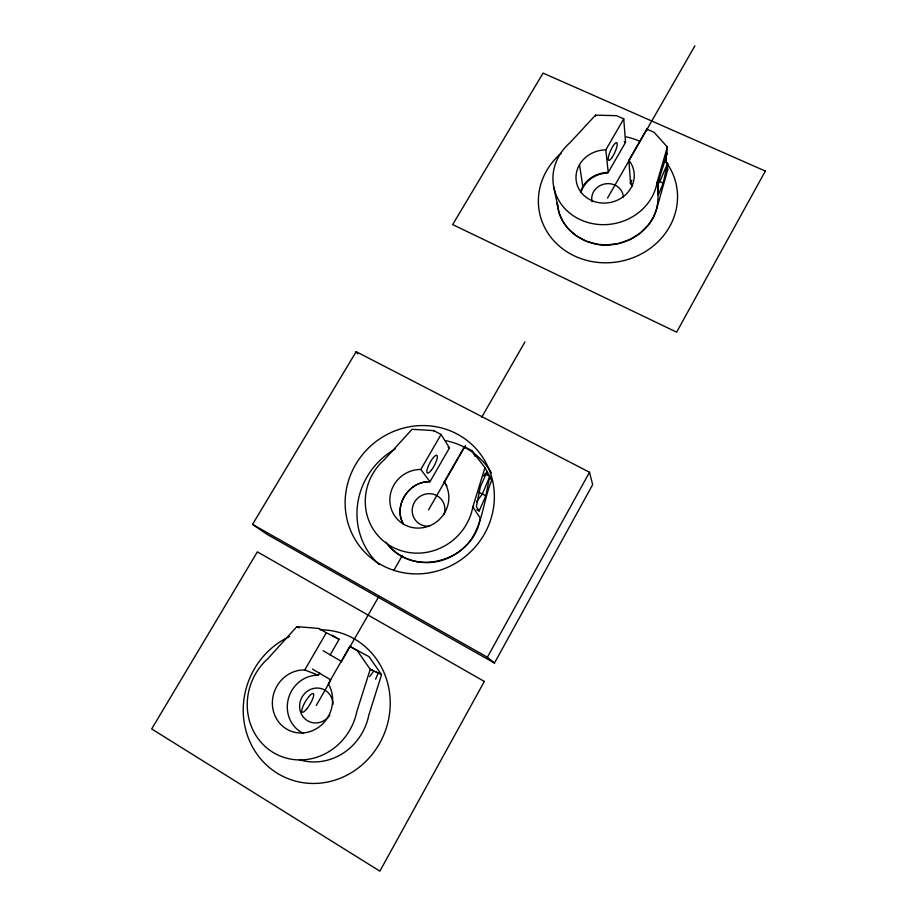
<?xml version="1.0" encoding="UTF-8"?>
<svg xmlns="http://www.w3.org/2000/svg" width="917" height="917" viewBox="0 0 917 917"><rect width="100%" height="100%" fill="white"/><g stroke="black" fill="none" stroke-linecap="round" stroke-linejoin="round"><path stroke-width="1.38" d="M476.851 509.737L479.155 510.975L485.815 495.833L489.77 476.37L485.07 473.883M667.37 147.064L657.111 182.196A52.556 47.65 -11 0 1 580.679 219.851A52.556 47.65 -11 0 1 569.927 142.754L595.534 115.129L616.511 115.68L623.755 118.878L605.816 149.872A29.229 26.501 -11 0 0 576.518 182.483A29.229 26.501 -11 0 0 616.602 200.536A29.229 26.501 -11 0 0 628.867 160.269L646.772 129.079L654.108 132.323L667.37 147.064C667.014 163.18 655.609 178.15 658.349 194.989L663.197 183.056L667.599 163.409L663.851 160.647M658.131 183.583L659.816 181.52L667.599 163.409L667.691 169.828L656.572 209.236L653.397 217.157L648.663 224.585L640.261 233.101L630.231 239.429L618.952 243.464L606.699 244.977L597.494 244.312L586.066 241.16L576.048 235.715L567.531 227.989L562.637 220.997L559.255 213.374L553.696 186.77M484.955 467.681L472.84 506.975A55.238 52.934 -41 0 1 392.212 546.922A55.238 52.934 -41 0 1 384.441 459.566L412.088 429.294L433.73 430.6L441.077 434.463L420.823 469.458A30.032 28.782 -40.9 0 0 390.206 504.568A30.032 28.782 -40.9 0 0 429.809 525.728A30.032 28.782 -40.9 0 0 444.206 481.952L464.426 446.717L471.865 450.625L484.955 467.681L491.844 480.095C482.514 501.416 482.984 528.49 465.676 545.947C458.317 553.513 448.768 558.923 438.464 561.273C419.241 565.892 397.565 558.407 386 542.199M330.097 655.013L339.118 639.355L326.303 632.741L304.753 669.972A31.843 29.802 -66.4 0 0 272.624 707.133A31.843 29.802 -66.4 0 0 312.502 730.677A31.843 29.802 -66.4 0 0 328.286 683.864L349.813 646.37L369.07 656.71L381.564 674.66L368.806 715.157A56.384 52.911 -67.3 0 1 299.435 759.769M349.813 646.37L357.298 650.715L370.227 669.318L356.885 711.351A58.562 54.825 -66.4 0 1 273.61 752.742A58.562 54.825 -66.4 0 1 267.89 658.624L296.867 626.62L318.898 628.454L326.303 632.741M375.626 679.222L378.159 673.055L375.787 671.68M489.77 476.37L482.388 494.011L476.462 501.737M494.458 663.048L487.397 657.214L589.516 472.266L356.174 351.681L252.53 524.398L267.615 534.668L494.458 663.048L592.68 484.646L589.516 472.266M631.836 180.236L630.174 183.136A27.602 25.149 -10.7 0 1 632.363 186.506M316.285 705.437L330.498 680.689M341.147 662.12L378.813 596.52M393.725 570.523L402.254 555.668M428.526 509.909L465.389 445.685M481.7 417.269L524.948 341.926M607.513 198.095L694.903 45.85M302.988 733.199A30.662 28.771 -67.3 0 1 288.385 698.708A30.662 28.771 -67.3 0 1 318.44 675.244L319.735 672.998M441.077 434.463L449.456 447.92L429.958 481.734C409.349 480.783 393.106 505.129 403.033 523.55M623.755 118.878L625.554 142.364L607.891 172.992A27.602 25.149 -10.7 0 0 580.965 192.627M369.62 676.608L373.815 671.003L371.408 669.605M483.695 476.038L487.122 471.602L480.359 486.767L476.347 506.665L479.155 510.975M664.756 157.048L667.461 153.804L666.235 152.635M304.753 669.972L318.44 675.244M624.236 141.768L625.554 142.364M659.816 181.52L663.197 183.056M370.227 669.318L381.564 674.66M296.867 626.62L299.378 627.858M448.115 447.221L449.456 447.92M478.88 492.142L485.815 495.833M252.53 524.398L487.397 657.214M331.977 635.217L339.118 639.355M323.082 650.692L341.33 661.352M312.456 669.078L330.716 679.841M387.914 544.652C414.576 578.799 474.479 559.932 480.21 518.059L472.84 506.975M666.888 168.923L667.691 169.828M487.087 473.883L487.878 474.926M490.251 478.021L491.844 480.095M420.823 469.458L429.958 481.734C408.948 480.795 392.545 506.195 403.675 524.57M444.206 481.952L446.877 485.758M356.174 351.681L357.756 353.962M433.73 430.6L434.291 431.483M464.426 446.717L464.919 447.565M471.865 450.625L473.287 453.124M473.745 453.949L474.215 454.775M474.674 455.589L475.132 456.414M557.891 208.125L557.227 202.852M579.51 164.682L582.822 186.736M595.534 115.129L595.649 116.115M605.816 149.872L608.235 172.419A28.232 25.733 -10.7 0 0 580.805 191.114M628.867 160.269L630.506 182.552A28.232 25.733 -10.7 0 1 632.581 185.601M557.307 202.829C558.453 229.972 587.212 248.656 612.888 244.564C626.781 242.787 639.997 235.669 648.663 224.585C658.784 212.79 659.094 196.834 657.111 182.196M646.772 129.079L646.84 130.581M666.189 155.179L666.304 161.736M320.079 629.773A77.532 72.764 -67.3 0 1 383.57 735.377A77.532 72.764 -67.3 0 1 263.397 761.958A77.532 72.764 -67.3 0 1 289.749 636.478M329.891 715.019A17.618 16.54 -67.3 0 1 302.919 716.555A17.618 16.54 -67.3 0 1 310.874 689.263A17.618 16.54 -67.3 0 1 333.009 704.313M666.292 162.378A69.795 63.617 -10.7 0 1 648.915 249.286A69.795 63.617 -10.7 0 1 553.937 240.884A69.795 63.617 -10.7 0 1 561.284 153.093M626.357 136.874A69.795 63.617 -10.7 0 1 640.066 141.378M592.095 201.763A15.864 14.454 -10.7 0 1 605.713 183.79A15.864 14.454 -10.7 0 1 623.342 197.487M445.616 440.641A73.234 70.403 -41.8 0 1 491.443 472.943M379.122 564.597A73.234 70.403 -41.8 0 1 395.261 448.998M429.225 526.198A16.644 16.002 -41.7 0 1 412.237 509.359A16.644 16.002 -41.7 0 1 431.701 493.873A16.644 16.002 -41.7 0 1 444.115 514.345M484.336 681.434L379.879 871.15L151.672 728.958L257.356 551.862L484.336 681.434M765.328 171.078L676.631 332.172L452.654 224.608L543.07 73.108L765.328 171.078M306.828 708.841A10.832 2.659 -59.2 0 0 313.305 693.607A10.832 2.659 -59.2 0 0 303.034 706.216A10.832 2.659 -59.2 0 0 306.828 708.841M431.334 572.46A75.962 72.787 -41 0 0 477.791 450.74A75.962 72.787 -41 0 0 350.122 476.015A75.962 72.787 -41 0 0 431.334 572.46M431.46 470.054A10.076 2.613 -61.9 0 0 436.928 455.394A10.076 2.613 -61.9 0 0 427.872 467.2A10.076 2.613 -61.9 0 0 431.46 470.054M612.407 156.956A9.732 2.327 -65.6 0 0 616.751 142.685A9.732 2.327 -65.6 0 0 608.911 154.95A9.732 2.327 -65.6 0 0 612.407 156.956"/></g></svg>
